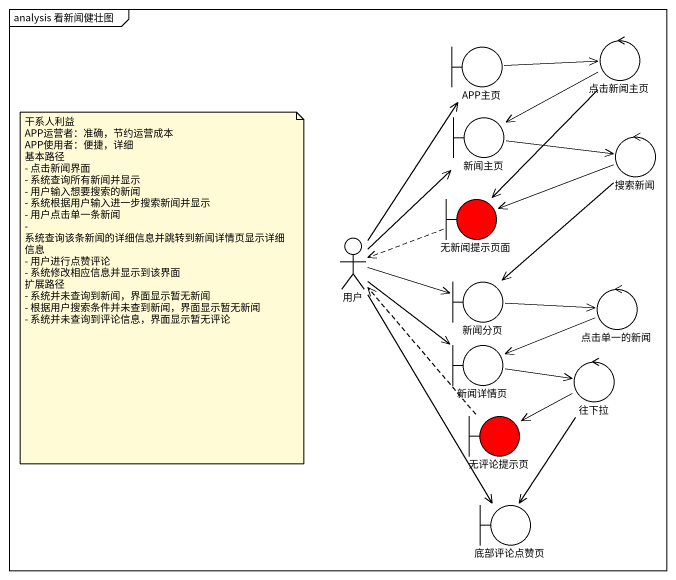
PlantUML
@startuml
mainframe analysis 看新闻健壮图
boundary APP主页
control 点击新闻主页
boundary 新闻主页
control 搜索新闻
boundary 无新闻提示页面 #FF0000
actor 用户
boundary 新闻分页
control 点击单一的新闻
boundary 新闻详情页
control 往下拉
boundary 无评论提示页 #FF0000
boundary 底部评论点赞页
APP主页 -right-> 点击新闻主页
点击新闻主页 -left-> 新闻主页
点击新闻主页 --> 无新闻提示页面
新闻主页 -right-> 搜索新闻
搜索新闻 -left-> 无新闻提示页面
搜索新闻 --> 新闻分页
无新闻提示页面 .left.> 用户
用户 -up-> APP主页
用户 -up-> 新闻主页
用户 -right-> 新闻分页
用户 --> 新闻详情页
用户 --> 底部评论点赞页
新闻分页 -right-> 点击单一的新闻
点击单一的新闻 -left-> 新闻详情页
新闻详情页 -right-> 往下拉
往下拉 -left-> 无评论提示页
往下拉 --> 底部评论点赞页
无评论提示页 .up.> 用户
note as N1
  干系人利益
  APP运营者：准确，节约运营成本
  APP使用者：便捷，详细
  基本路径
  - 点击新闻界面
  - 系统查询所有新闻并显示
  - 用户输入想要搜索的新闻
  - 系统根据用户输入进一步搜索新闻并显示
  - 用户点击单一条新闻
  - 系统查询该条新闻的详细信息并跳转到新闻详情页显示详细信息
  - 用户进行点赞评论
  - 系统修改相应信息并显示到该界面
  扩展路径
  - 系统并未查询到新闻，界面显示暂无新闻
  - 根据用户搜索条件并未查到新闻，界面显示暂无新闻
  - 系统并未查询到评论信息，界面显示暂无评论
end note
@enduml
